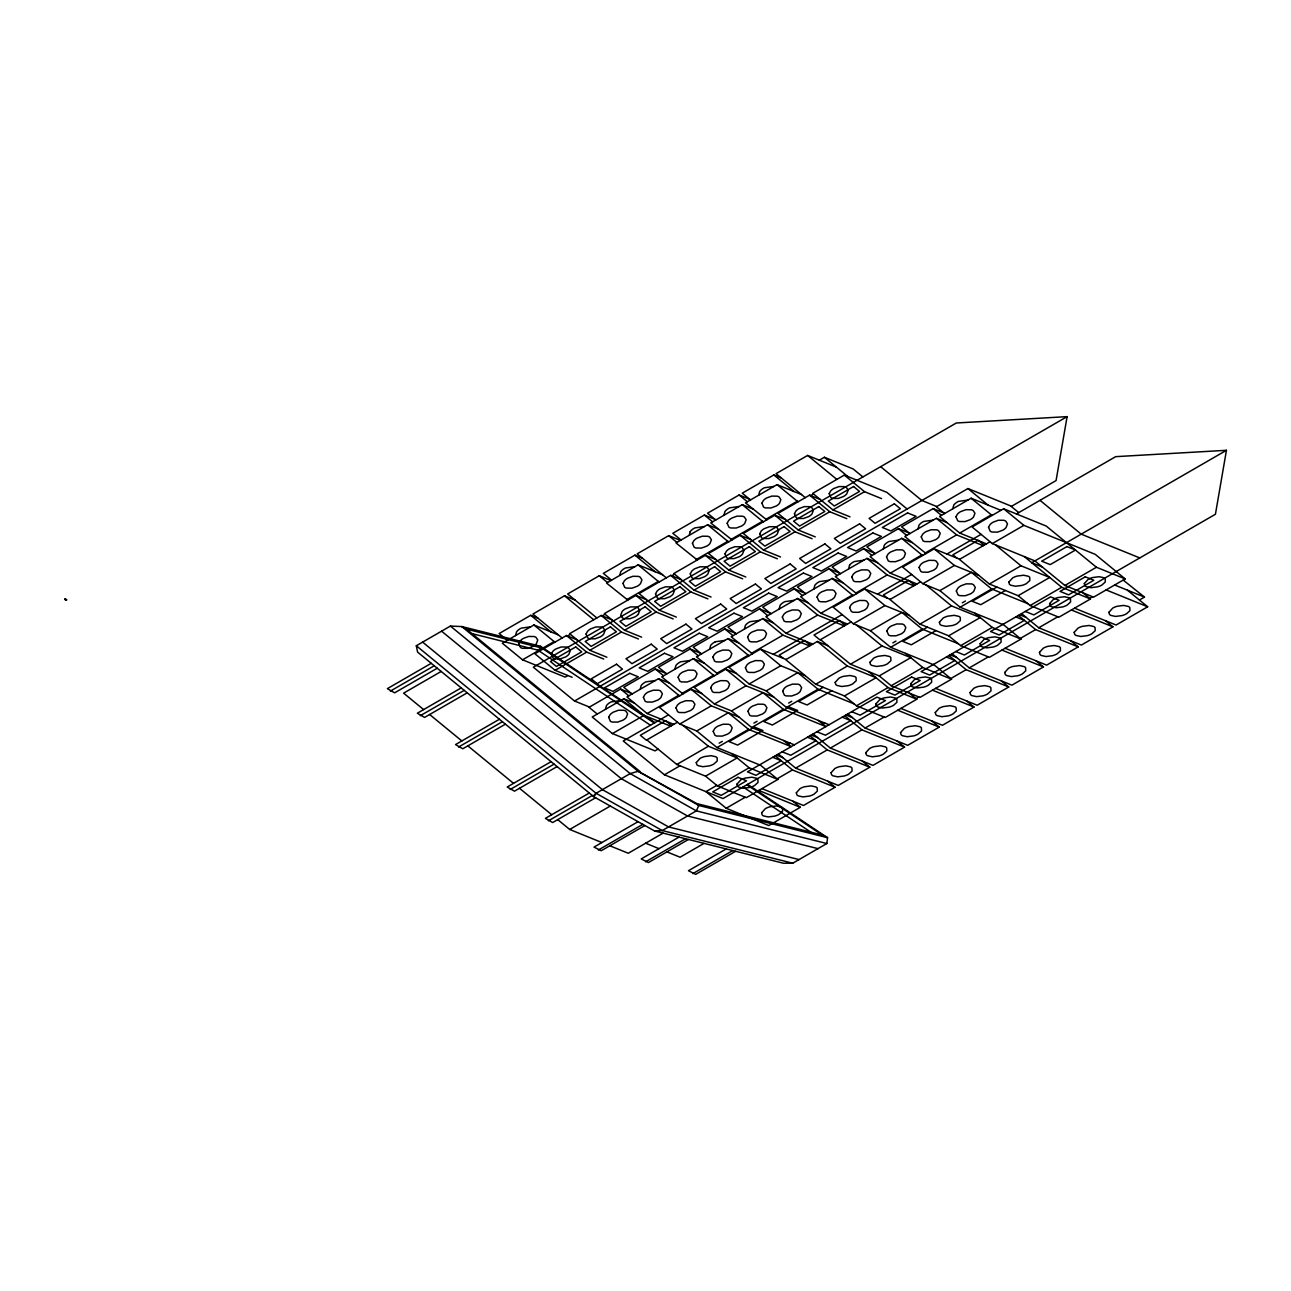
<?xml version="1.0" encoding="UTF-8"?>
<svg xmlns="http://www.w3.org/2000/svg" width="1291" height="1291" viewBox="0 0 1291 1291"><rect width="100%" height="100%" fill="white"/><g stroke="black" fill="none" stroke-linecap="round" stroke-linejoin="round"><path stroke-width="1.5" d="M654.989 722.621L540.477 646.258L461.775 626.555L450.414 626.07L416.315 645.758L417.574 652.084L593.925 796.821L654.602 831.001L783.363 863.211L792.755 863.211L826.853 843.523L827.563 837.698L747.586 784.363M589.454 707.065L574.543 701.013L533.344 667.205L956.308 422.996L1067.108 416.638L1056.07 480.591L1011.256 506.459M1016.437 513.947L1115.666 456.659L1226.45 450.301L1215.428 514.254L722.992 798.564L664.429 774.778L623.23 740.969L668.48 714.843M593.925 796.821L596.087 793.287L630.186 773.599L638.125 771.292L696.866 803.615L822.109 834.954L827.563 837.698L698.851 805.487L638.125 771.292L461.775 626.555L466.519 629.12L640.304 771.76M690.169 531.65L689.249 535.297M849.526 565.313L848.607 568.96M638.335 614.193L639.771 610.449L637.98 607.738A5.745 3.324 0 0 0 636.092 606.948L630.654 606.883L625.377 608.836A16.767 9.683 0 0 0 622.149 611.45L620.713 615.194L622.504 617.905A5.745 3.324 0 0 0 624.408 618.696L629.83 618.76L635.107 616.824A16.767 9.683 0 0 0 638.335 614.193M593.102 796.144L596.087 793.287L662.251 830.565L792.755 863.211M65.179 599.169L66.309 600.234M65.325 599.202L66.825 599.928L65.195 598.976M66.196 599.589L64.776 599.282M431.259 663.3L387.365 688.652L394.626 692.831L437.246 668.222M390.366 691.105L434.244 665.769M538.169 618.341L530.714 615.307L499.149 633.542L507.379 640.304M575.157 600.121L564.506 595.797L532.925 614.032L562.134 638.012M610.95 580.498L599.234 575.754L567.653 593.973L596.878 617.953M642.369 558.18L634.914 555.146L603.333 573.382L611.579 580.143M680.405 540.396L668.706 535.652L637.125 553.871L666.334 577.852M715.02 519.369L704.37 515.044L672.805 533.28L681.035 540.041M749.764 499.31L739.114 494.986L707.533 513.221L715.779 519.983M781.297 477.96L773.842 474.943L742.26 493.178L750.507 499.94M836.374 467.116L807.633 455.433L776.052 473.668L805.261 497.632M441.183 671.449L403.615 693.154L423.642 709.598M558.39 634.93L533.909 624.989L502.328 643.208L522.548 659.814L565.151 677.113L567.879 675.532M662.59 574.769L638.109 564.829L606.528 583.064L627.813 600.089M718.216 529.052L707.565 524.727L675.984 542.946L697.285 559.987M752.943 508.993L742.293 504.668L710.728 522.903L732.013 539.928M801.517 494.566L777.021 484.625L745.456 502.845L766.741 519.886M819.333 460.193L824.384 457.272L853.141 468.956L862.872 476.944M461.21 687.893L417.332 713.229L424.578 717.425L467.213 692.815M420.317 715.698L464.211 690.362M472.006 633.639L537.814 650.115L541.607 647.921L654.279 723.041M522.548 659.814L554.129 641.579L555.195 642.014M626.748 599.653L658.329 581.434L659.394 581.854M696.22 559.552L727.785 541.316L728.85 541.752M730.948 539.493L762.513 521.274L763.578 521.709M765.676 519.45L797.257 501.215L798.322 501.65M577.109 639.836L566.459 635.511L534.877 653.746L555.098 670.336L572.139 677.259M611.837 619.793L601.186 615.468L569.605 633.687L589.842 650.293L606.867 657.216M646.565 599.734L635.914 595.409L604.349 613.645L624.57 630.234L641.611 637.157M681.293 579.675L670.658 575.35L639.077 593.586L659.298 610.191L676.339 617.098M716.037 559.632L705.386 555.308L673.805 573.527L694.025 590.132L711.067 597.055M750.765 539.573L740.114 535.249L708.533 553.484L728.769 570.073L745.795 576.996M785.493 519.531L774.842 515.206L743.277 533.425L763.497 550.031L780.539 556.954M820.221 499.472L809.586 495.147L778.005 513.382L798.225 529.972L815.266 536.895M907.121 508.993L886.901 492.387L844.314 475.104L812.733 493.323L832.953 509.929L849.994 516.836M567.524 635.947L570.364 634.301M602.251 615.888L605.092 614.258M671.723 575.786L674.564 574.156M810.651 495.583L813.491 493.937M555.098 670.336L586.679 652.116L603.72 659.039M589.842 650.293L621.407 632.057L638.448 638.98M624.57 630.234L656.151 612.015L673.176 618.922M659.298 610.191L690.879 591.956L707.92 598.879M694.025 590.132L725.607 571.897L742.648 578.82M728.769 570.073L760.334 551.854L777.376 558.777M763.497 550.031L795.078 531.795L812.104 538.718M798.225 529.972L829.806 511.752L846.831 518.659M832.953 509.929L864.534 491.693L881.575 498.616M499.423 719.248L455.529 744.584L462.775 748.78L505.41 724.17M458.531 747.053L502.409 721.701M574.543 701.013L1067.108 416.638M631.251 693.396L620.6 689.071L589.035 707.307L597.265 714.068M665.978 673.353L655.328 669.028L623.763 687.248L631.993 694.009M700.706 653.294L690.072 648.97L658.491 667.205L666.737 673.967M735.45 633.252L724.8 628.927L693.219 647.146L701.465 653.908M770.178 613.193L759.528 608.868L727.963 627.103L736.193 633.865M804.906 593.134L794.255 588.809L762.691 607.044L770.921 613.806M839.634 573.091L829 568.766L797.418 586.985L805.665 593.747M874.378 553.032L863.727 548.707L832.146 566.943L840.393 573.704M909.106 532.989L898.455 528.665L866.89 546.884L875.12 553.645M943.834 512.93L933.183 508.606L901.618 526.841L909.848 533.603M1018.744 512.608L1010.514 505.846L967.927 488.547L936.346 506.782L944.592 513.544M634.43 703.079L623.795 698.754L592.214 716.989L612.434 733.578L655.037 750.878L658.087 749.119M669.174 683.02L658.523 678.695L626.942 696.93L647.178 713.536L673.789 724.348M703.902 662.977L693.251 658.652L661.686 676.887L682.971 693.913M738.63 642.918L727.979 638.593L696.414 656.829L717.699 673.854M773.357 622.875L762.723 618.55L731.142 636.77L752.427 653.811M808.101 602.816L797.451 598.491L765.87 616.727L786.106 633.316L812.717 644.128M842.829 582.774L832.179 578.449L800.614 596.668L820.834 613.273L847.445 624.086M877.557 562.715L866.907 558.39L835.342 576.625L856.627 593.65M912.285 542.656L901.651 538.331L870.069 556.566L890.29 573.172L916.917 583.968M947.029 522.613L936.378 518.288L904.797 536.507L926.083 553.549M1000.928 510.348L971.106 498.229L939.541 516.465L959.762 533.054L986.372 543.866M551.096 761.674L507.218 787.01L514.464 791.189L557.099 766.58M510.203 789.463L554.097 764.127M612.434 733.578L644.015 715.359L670.626 726.171M647.178 713.536L678.743 695.3L679.808 695.736M681.906 693.477L713.471 675.241L714.536 675.677M716.634 673.418L748.215 655.199L749.28 655.634M751.362 653.375L782.943 635.14L809.554 645.952M786.106 633.316L817.671 615.097L844.298 625.909M820.834 613.273L852.399 595.038L853.464 595.474M855.562 593.215L887.143 574.979L913.754 585.791M890.29 573.172L921.871 554.936L922.936 555.372M925.018 553.113L956.599 534.877L983.226 545.69M959.762 533.054L991.327 514.835L992.392 515.27M701.723 693.557L691.072 689.233L659.491 707.468L679.728 724.057L696.753 730.98L716.989 747.57L759.576 764.869M736.451 673.499L725.8 669.174L694.235 687.409L714.456 703.998L731.497 710.921L751.717 727.527L794.304 744.826M786.09 659.507L760.528 649.131L728.963 667.35L749.183 683.956L766.225 690.879L786.445 707.468L829.032 724.767M890.29 599.347L864.728 588.97L833.163 607.206L853.383 623.795L870.424 630.718L890.645 647.307L933.232 664.607M959.746 559.245L934.2 548.869L902.619 567.088L922.839 583.693L939.88 590.616L960.101 607.206L1002.687 624.505M1003.656 508.767L972.091 526.986L992.311 543.592L1034.898 560.891L1064.865 585.469L1093.606 597.152L1125.187 578.917L1095.22 554.339L1023.876 525.356L1003.656 508.767L1046.243 526.066L1096.43 567.249L1125.187 578.917M773.309 654.311L842.152 614.581M877.509 594.167L911.607 574.479M946.965 554.049L981.079 534.361M677.468 722.218L646.323 740.195L640.336 735.289L665.591 720.701L671.578 725.623M827.999 645.79L817.348 641.466L785.767 659.685L815.734 684.278L844.492 695.946L856.466 705.79L885.223 717.473L916.788 699.238L909.3 693.089M851.14 621.955L819.979 639.933L813.992 635.027L839.247 620.438L845.234 625.36M920.596 581.854L889.967 599.524L919.934 624.118L948.675 635.801L960.665 645.629L989.406 657.313L1020.987 639.077L1003.01 624.328M990.068 541.752L959.439 559.423L989.39 584.016L1018.147 595.7L1030.121 605.527L1058.878 617.211L1090.459 598.976L1082.955 592.827M679.728 724.057L711.293 705.822L738.985 717.07M714.456 703.998L746.02 685.779L773.712 697.027M749.183 683.956L780.765 665.72L805.245 675.677M853.383 623.795L884.948 605.576L909.445 615.517M922.839 583.693L954.42 565.458L978.901 575.415M992.311 543.592L1023.876 525.356M589.293 793.013L545.415 818.365L552.661 822.545L595.603 797.757M696.753 730.98L728.334 712.745L748.554 729.35L791.141 746.65L783.653 740.501M731.497 710.921L763.062 692.702L783.282 709.292L825.885 726.591L818.381 720.443M766.225 690.879L797.79 672.643L818.026 689.249L854.222 703.95M870.424 630.718L901.989 612.483L922.21 629.088L958.422 643.789M939.88 590.616L971.461 572.381L991.682 588.986L1027.878 603.688M548.401 820.818L592.295 795.482M676.807 764.482L708.388 746.263L737.129 757.93L705.564 776.165L676.807 764.482L646.839 739.904M815.734 684.278L847.316 666.043L876.056 677.727L844.492 695.946M850.462 664.22L882.043 646L910.784 657.668L879.219 675.903L850.462 664.22L820.511 639.642M919.934 624.118L951.499 605.899L980.256 617.566L948.675 635.801M989.39 584.016L1020.971 565.781L1049.712 577.464L1018.147 595.7M557.712 819.624L569.702 829.467L610.288 806.036M664.429 774.778L680.002 765.789M719.152 743.18L722.315 741.357M753.879 723.121L757.042 721.298M788.623 703.079L791.77 701.255M892.807 642.918L895.97 641.094M962.279 602.816L965.442 600.993M1226.45 450.301L1031.735 562.715L1042.386 567.039M716.989 747.57L748.554 729.35M751.717 727.527L783.282 709.292M786.445 707.468L818.026 689.249M890.645 647.307L922.21 629.088M960.101 607.206L991.682 588.986M823.19 687.312L798.564 701.529L807.085 704.983L831.711 690.766M927.39 627.152L902.764 641.369L911.268 644.822L935.91 630.605M996.846 587.05L972.22 601.267L980.74 604.721L1005.366 590.503M638.044 821.673L594.005 847.09L601.219 850.737L644.887 825.53M598.346 850.011L642.805 824.352M716.795 785.38L705.951 791.641L726.171 808.247L768.774 825.546L800.339 807.311L792.852 801.162M788.155 744.181L790.044 743.1M822.883 724.138L824.771 723.041M717.538 785.993L749.119 767.774L777.86 779.441L746.295 797.677L717.538 785.993L705.564 776.165M856.466 705.79L888.047 687.554L916.788 699.238M891.193 685.731L922.775 667.512L951.532 679.179L919.95 697.414L891.193 685.731L879.219 675.903M960.665 645.629L992.246 627.41L1020.987 639.077M1030.121 605.527L1061.702 587.292L1090.459 598.976M1064.865 585.469L1096.43 567.249M663.122 833.131L628.265 853.254L609.836 845.766M726.171 808.247L745.23 797.241M777.117 778.828L792.48 769.952L835.067 787.252L803.502 805.487L761.98 788.623M795.643 768.129L827.208 749.91L869.811 767.209L838.23 785.428L795.643 768.129L778.408 753.992M830.371 748.086L861.952 729.851L904.539 747.15L872.958 765.385L830.371 748.086L813.136 733.95M847.88 713.891L865.099 728.027L884.157 717.038M916.045 698.625L918.885 696.979M950.773 678.566L966.136 669.69L1008.739 686.99L977.158 705.225L935.636 688.361M952.064 653.73L969.299 667.883L988.341 656.877M1020.245 638.464L1035.608 629.588L1078.195 646.888L1046.63 665.123L1005.092 648.26M1021.536 613.628L1038.755 627.765L1057.813 616.775M1089.701 598.362L1092.541 596.716M679.001 837.101L641.224 858.918L648.437 862.549L688.442 839.457M645.565 861.823L685.553 838.747M704.047 843.362L680.067 857.208L666.931 851.882M1139.42 600.025L1144.472 597.104L1123.186 580.079M726.22 848.913L688.442 870.731L695.671 874.362L735.66 851.285M931.779 720.959L939.267 727.107L907.702 745.327L865.099 728.027M966.507 700.9L973.995 707.048L942.43 725.284L900.908 708.42M1035.979 660.798L1043.467 666.947L1011.886 685.166L969.299 667.883M1105.435 620.697L1112.923 626.845L1081.358 645.064L1038.755 627.765M1127.43 590.197L1147.667 606.786L1116.086 625.022L1074.564 608.158M692.783 873.652L732.772 850.559M715.392 641.74L724.832 640.417M654.602 831.001L662.251 830.565L696.349 810.877L698.802 805.471L696.785 803.567M967.943 500.053L958.519 501.376A15.928 9.198 0 0 0 956.841 502.296L955.824 503.006A16.589 9.57 0 0 0 953.71 505.152L952.79 508.799M773.874 486.449L764.433 487.756A16.493 9.521 0 0 0 759.657 491.548L758.721 495.195M933.215 520.112L923.791 521.419A16.493 9.521 0 0 0 918.998 525.211L918.062 528.858M739.146 506.492L729.705 507.815A16.493 9.521 0 0 0 724.913 511.607L723.977 515.238M898.488 540.154L889.047 541.478A16.493 9.521 0 0 0 884.27 545.27L883.334 548.917M704.402 526.55L694.978 527.874A16.493 9.521 0 0 0 690.185 531.65M863.76 560.213L854.319 561.537A16.493 9.521 0 0 0 849.526 565.313M829.032 580.272L819.591 581.579A16.493 9.521 0 0 0 814.799 585.372L813.863 589.019M634.946 566.652L625.506 567.975A16.493 9.521 0 0 0 620.729 571.752L619.793 575.399M794.288 600.315L784.863 601.638A16.493 9.521 0 0 0 780.071 605.431L779.135 609.062M759.56 620.374L750.119 621.681A16.493 9.521 0 0 0 745.343 625.473L744.407 629.12M530.746 626.813L521.322 628.12A16.493 9.521 0 0 0 516.529 631.912L515.593 635.559M690.104 660.476L680.664 661.799A16.493 9.521 0 0 0 675.871 665.575L674.935 669.222M655.36 680.518L645.936 681.842A16.493 9.521 0 0 0 641.143 685.634L640.207 689.281M620.632 700.577L611.192 701.901A16.493 9.521 0 0 0 606.415 705.693L605.479 709.324M466.519 629.12L541.607 647.921L540.477 646.258M826.853 843.523L696.349 810.877L630.186 773.599L450.414 626.07M818.01 848.639L687.506 815.977L621.342 778.715L441.57 631.17M799.064 859.58L668.56 826.918L602.397 789.64L422.625 642.111M1139.775 557.938L1081.213 534.151L1040.013 500.343M936.766 506.54L921.855 500.488L880.656 466.68M1114.666 585.001L1144.472 597.104M1106.129 589.922L1147.667 606.786M1071.401 609.981L1112.923 626.845M1025.328 611.45L1033.849 614.903L1059.104 600.315L1050.584 596.862L990.584 631.493L999.105 634.962L1024.376 620.374L1015.856 616.92M1019.648 614.726L1026.022 617.324M1001.945 650.083L1043.467 666.947M955.856 651.552L964.377 655.005L989.632 640.417L981.112 636.963L921.128 671.594L929.649 675.064L954.904 660.476L946.384 657.022M950.176 654.827L956.566 657.426M932.473 690.185L973.995 707.048M897.745 710.228L939.267 727.107M851.657 711.712L860.177 715.166L885.448 700.577L876.928 697.124L747.473 771.857L755.993 775.326L781.249 760.738L772.728 757.284M845.976 714.988L852.367 717.586M842.2 717.167L850.704 720.636L825.449 735.225L816.929 731.755M811.248 735.031L817.639 737.629M807.456 737.226L815.977 740.679L790.721 755.267L782.201 751.814M776.52 755.09L782.911 757.688M758.818 790.447L800.339 807.311M645.629 843.217L658.991 848.655M569.702 829.467L601.896 842.539M64.857 599.508L66.228 600.186M746.86 784.783L822.109 834.954M537.814 650.115L650.486 725.235M743.067 786.961L810.78 832.114M967.927 488.547L988.148 505.152M971.106 498.229L991.327 514.835M1024.247 556.566L1061.702 587.292M995.506 544.883L1020.971 565.781M984.162 545.141L978.175 540.235L952.919 554.807L956.905 558.099M933.183 508.606L941.429 515.367M936.378 518.288L956.599 534.877M1070.707 640.739L1078.195 646.888M1018.373 615.452L1035.608 629.588M824.384 457.272L847.864 476.54M844.314 475.104L864.534 491.693M934.2 548.869L954.42 565.458M898.455 528.665L906.702 535.426M807.633 455.433L836.842 479.413M901.651 538.331L921.871 554.936M975.012 613.257L992.246 627.41M926.034 584.984L951.499 605.899M809.586 495.147L829.806 511.752M914.706 585.259L908.719 580.337L883.447 594.925L887.45 598.201M773.842 474.943L794.062 491.532M863.727 548.707L871.958 555.469M777.021 484.625L797.257 501.215M866.907 558.39L887.143 574.979M1001.235 680.841L1008.739 686.99M948.917 655.554L966.136 669.69M774.842 515.206L795.078 531.795M864.728 588.97L884.948 605.576M739.114 494.986L747.344 501.763M829 568.766L837.23 575.528M742.293 504.668L762.513 521.274M832.179 578.449L852.399 595.038M933.554 664.429L951.532 679.179M905.556 653.375L922.775 667.512M856.578 625.102L882.043 646M740.114 535.249L760.334 551.854M704.37 515.044L712.616 521.806M794.255 588.809L802.502 595.571M707.565 524.727L727.785 541.316M797.451 598.491L817.671 615.097M868.569 671.578L888.047 687.554M817.348 641.466L847.316 666.043M705.386 555.308L725.607 571.897M810.506 645.403L804.519 640.497L779.264 655.07L783.25 658.345M759.528 608.868L767.774 615.629M668.706 535.652L676.936 542.414M762.723 618.55L782.943 635.14M897.051 741.002L904.539 747.15M844.717 715.714L861.952 729.851M670.658 575.35L690.879 591.956M760.528 649.131L780.765 665.72M634.914 555.146L655.134 571.752M724.8 628.927L733.03 635.688M638.109 564.829L658.329 581.434M727.979 638.593L748.215 655.199M862.307 761.061L869.811 767.209M809.99 735.773L827.208 749.91M635.914 595.409L656.151 612.015M725.8 669.174L746.02 685.779M690.072 648.97L698.302 655.731M599.234 575.754L607.48 582.515M693.251 658.652L713.471 675.241M827.579 781.103L835.067 787.252M775.262 755.816L792.48 769.952M601.186 615.468L621.407 632.057M691.072 689.233L711.293 705.822M655.328 669.028L663.574 675.79M564.506 595.797L593.715 619.777M658.523 678.695L678.743 695.3M759.883 764.692L777.86 779.441M731.884 753.637L749.119 767.774M682.923 725.348L708.388 746.263M566.459 635.511L586.679 652.116M530.714 615.307L550.934 631.912M620.6 689.071L628.846 695.833M533.909 624.989L554.129 641.579M623.795 698.754L644.015 715.359M416.315 645.758L596.087 793.287M429.629 714.504L461.839 740.937M467.842 745.859L513.528 783.363M519.515 788.285L551.725 814.718M709.679 649.163L710.599 645.532A16.493 9.521 0 0 1 715.392 641.74M696.269 762.578L696.785 764.579A5.745 3.324 0 0 0 698.173 765.676L702.853 766.709L709.34 765.886A16.767 9.683 0 0 0 713.891 764.014L717.247 760.964L717.15 757.833A5.745 3.324 0 0 0 715.763 756.736L711.083 755.703L704.596 756.542A16.767 9.683 0 0 0 700.045 758.398L696.269 762.578M737 784.089L737.516 786.09A5.745 3.324 0 0 0 738.904 787.187L743.584 788.22L750.087 787.397A16.767 9.683 0 0 0 754.622 785.525L757.995 782.475L757.882 779.344A5.745 3.324 0 0 0 756.494 778.247L751.814 777.214L745.327 778.053A16.767 9.683 0 0 0 740.776 779.909L737 784.089M761.609 812.814L762.126 814.831A5.745 3.324 0 0 0 763.514 815.912L768.193 816.945L774.681 816.122A16.767 9.683 0 0 0 779.231 814.266L782.588 811.216L782.491 808.085A5.745 3.324 0 0 0 781.103 806.988L776.424 805.955L769.936 806.778A16.767 9.683 0 0 0 765.385 808.634L761.609 812.814M796.337 792.755L796.854 794.772A5.745 3.324 0 0 0 798.241 795.869L802.921 796.902L809.425 796.079A16.767 9.683 0 0 0 813.959 794.207L817.332 791.157L817.219 788.026A5.745 3.324 0 0 0 815.831 786.929L811.151 785.896L804.664 786.719A16.767 9.683 0 0 0 800.113 788.591L796.337 792.755M835.196 682.358L835.713 684.375A5.745 3.324 0 0 0 837.101 685.473L841.78 686.505L848.268 685.682A16.767 9.683 0 0 0 852.818 683.81L856.175 680.76L856.078 677.63A5.745 3.324 0 0 0 854.69 676.532L850.011 675.5L843.523 676.323A16.767 9.683 0 0 0 838.972 678.195L835.196 682.358M831.081 772.712L831.598 774.713A5.745 3.324 0 0 0 832.969 775.81L837.665 776.843L844.153 776.02A16.767 9.683 0 0 0 848.687 774.164L852.06 771.098L851.947 767.967A5.745 3.324 0 0 0 850.575 766.886L845.879 765.837L839.392 766.676A16.767 9.683 0 0 0 834.857 768.532L831.081 772.712M869.924 662.315L870.441 664.316A5.745 3.324 0 0 0 871.828 665.414L876.508 666.446L883.012 665.623A16.767 9.683 0 0 0 887.546 663.768L890.919 660.702L890.806 657.571A5.745 3.324 0 0 0 889.434 656.474L884.738 655.441L878.251 656.28A16.767 9.683 0 0 0 873.7 658.136L869.924 662.315M865.809 752.653L866.326 754.67A5.745 3.324 0 0 0 867.713 755.768L872.393 756.8L878.881 755.961A16.767 9.683 0 0 0 883.431 754.105L886.788 751.055L886.691 747.925A5.745 3.324 0 0 0 885.303 746.827L880.623 745.795L874.12 746.618A16.767 9.683 0 0 0 869.585 748.49L865.809 752.653M875.927 703.869L876.444 705.887A5.745 3.324 0 0 0 877.832 706.984L882.511 708.017L889.015 707.194A16.767 9.683 0 0 0 893.55 705.322L896.922 702.272L896.809 699.141A5.745 3.324 0 0 0 895.421 698.044L890.742 697.011L884.254 697.834A16.767 9.683 0 0 0 879.704 699.706L875.927 703.869M900.537 732.61L901.053 734.611A5.745 3.324 0 0 0 902.441 735.709L907.121 736.741L913.608 735.918A16.767 9.683 0 0 0 918.159 734.046L921.516 730.996L921.419 727.866A5.745 3.324 0 0 0 920.031 726.768L915.351 725.736L908.864 726.575A16.767 9.683 0 0 0 904.313 728.431L900.537 732.61M910.671 683.827L911.188 685.828A5.745 3.324 0 0 0 912.559 686.925L917.255 687.958L923.743 687.135A16.767 9.683 0 0 0 928.277 685.279L931.65 682.213L931.537 679.082A5.745 3.324 0 0 0 930.165 678.001L925.469 676.952L918.982 677.791A16.767 9.683 0 0 0 914.448 679.647L910.671 683.827M939.396 622.214L939.913 624.215A5.745 3.324 0 0 0 941.3 625.312L945.98 626.345L952.468 625.522A16.767 9.683 0 0 0 957.018 623.65L960.375 620.6L960.278 617.469A5.745 3.324 0 0 0 958.89 616.372L954.21 615.339L947.723 616.178A16.767 9.683 0 0 0 943.172 618.034L939.396 622.214M935.265 712.551L935.781 714.568A5.745 3.324 0 0 0 937.169 715.65L941.849 716.699L948.352 715.86A16.767 9.683 0 0 0 952.887 714.004L956.26 710.954L956.147 707.823A5.745 3.324 0 0 0 954.759 706.726L950.079 705.693L943.592 706.516A16.767 9.683 0 0 0 939.041 708.372L935.265 712.551M970.009 692.509L970.525 694.51A5.745 3.324 0 0 0 971.897 695.607L976.593 696.64L983.08 695.817A16.767 9.683 0 0 0 987.615 693.945L990.988 690.895L990.875 687.764A5.745 3.324 0 0 0 989.503 686.667L984.807 685.634L978.32 686.457A16.767 9.683 0 0 0 973.785 688.329L970.009 692.509M980.127 643.725L980.644 645.726A5.745 3.324 0 0 0 982.031 646.823L986.711 647.856L993.199 647.033A16.767 9.683 0 0 0 997.749 645.161L1001.106 642.111L1001.009 638.98A5.745 3.324 0 0 0 999.621 637.883L994.941 636.85L988.454 637.689A16.767 9.683 0 0 0 983.903 639.545L980.127 643.725M1008.852 582.096L1009.368 584.113A5.745 3.324 0 0 0 1010.756 585.21L1015.436 586.243L1021.939 585.42A16.767 9.683 0 0 0 1026.474 583.548L1029.847 580.498L1029.734 577.367A5.745 3.324 0 0 0 1028.362 576.27L1023.666 575.237L1017.179 576.06A16.767 9.683 0 0 0 1012.628 577.932L1008.852 582.096M1004.737 672.45L1005.253 674.451A5.745 3.324 0 0 0 1006.641 675.548L1011.321 676.581L1017.808 675.758A16.767 9.683 0 0 0 1022.359 673.902L1025.716 670.852L1025.619 667.705A5.745 3.324 0 0 0 1024.231 666.624L1019.551 665.591L1013.048 666.414A16.767 9.683 0 0 0 1008.513 668.27L1004.737 672.45M1039.465 652.391L1039.981 654.408A5.745 3.324 0 0 0 1041.369 655.505L1046.049 656.538L1052.536 655.699A16.767 9.683 0 0 0 1057.087 653.843L1060.444 650.793L1060.347 647.662A5.745 3.324 0 0 0 1058.959 646.565L1054.279 645.532L1047.792 646.355A16.767 9.683 0 0 0 1043.241 648.227L1039.465 652.391M1049.599 603.623L1050.116 605.624A5.745 3.324 0 0 0 1051.487 606.722L1056.183 607.754L1062.671 606.931A16.767 9.683 0 0 0 1067.205 605.059L1070.578 602.009L1070.465 598.879A5.745 3.324 0 0 0 1069.093 597.781L1064.397 596.749L1057.91 597.572A16.767 9.683 0 0 0 1053.375 599.444L1049.599 603.623M1074.193 632.348L1074.709 634.349A5.745 3.324 0 0 0 1076.097 635.446L1080.777 636.479L1087.28 635.656A16.767 9.683 0 0 0 1091.815 633.784L1095.188 630.734L1095.075 627.604A5.745 3.324 0 0 0 1093.687 626.506L1089.007 625.473L1082.52 626.313A16.767 9.683 0 0 0 1077.969 628.168L1074.193 632.348M1084.327 583.564L1084.843 585.565A5.745 3.324 0 0 0 1086.231 586.663L1090.911 587.695L1097.398 586.872A16.767 9.683 0 0 0 1101.949 585.017L1105.306 581.967L1105.209 578.82A5.745 3.324 0 0 0 1103.821 577.739L1099.141 576.706L1092.638 577.529A16.767 9.683 0 0 0 1088.103 579.385L1084.327 583.564M1108.937 612.289L1109.453 614.306A5.745 3.324 0 0 0 1110.825 615.404L1115.521 616.436L1122.008 615.597A16.767 9.683 0 0 0 1126.543 613.741L1129.915 610.691L1129.803 607.561A5.745 3.324 0 0 0 1128.431 606.463L1123.735 605.431L1117.248 606.254A16.767 9.683 0 0 0 1112.713 608.126L1108.937 612.289M518.788 643.563L520.499 647.485A5.745 3.324 0 0 0 522.387 648.276L527.809 648.34L533.102 646.388A16.767 9.683 0 0 0 536.33 643.773L537.766 640.029L535.975 637.318A5.745 3.324 0 0 0 534.071 636.528L528.648 636.463L523.355 638.399A16.767 9.683 0 0 0 520.144 641.03L518.788 643.563M551.338 654.085L553.048 658.007A5.745 3.324 0 0 0 554.936 658.813L560.359 658.862L565.652 656.925A16.767 9.683 0 0 0 568.879 654.295L570.315 650.551L568.524 647.856A5.745 3.324 0 0 0 566.62 647.049L561.198 646.985L555.905 648.937A16.767 9.683 0 0 0 552.693 651.552L551.338 654.085M586.066 634.042L587.776 637.948A5.745 3.324 0 0 0 589.664 638.755L595.103 638.819L600.38 636.866A16.767 9.683 0 0 0 603.607 634.252L605.043 630.508L603.252 627.797A5.745 3.324 0 0 0 601.348 626.99L595.926 626.942L590.649 628.878A16.767 9.683 0 0 0 587.421 631.509L586.066 634.042M622.988 583.403L624.683 587.324A5.745 3.324 0 0 0 626.587 588.115L632.009 588.18L637.302 586.243A16.767 9.683 0 0 0 640.514 583.613L641.95 579.869L640.158 577.158A5.745 3.324 0 0 0 638.27 576.367L632.848 576.302L627.555 578.239A16.767 9.683 0 0 0 624.328 580.869L622.988 583.403M608.674 717.328L610.369 721.249A5.745 3.324 0 0 0 612.273 722.04L617.695 722.105L622.988 720.168A16.767 9.683 0 0 0 626.216 717.538L627.636 713.794L625.861 711.083A5.745 3.324 0 0 0 623.956 710.292L618.534 710.228L613.241 712.18A16.767 9.683 0 0 0 610.014 714.794L608.674 717.328M655.538 593.925L657.232 597.846A5.745 3.324 0 0 0 659.136 598.653L664.558 598.701L669.851 596.765A16.767 9.683 0 0 0 673.063 594.15L674.499 590.39L672.708 587.695A5.745 3.324 0 0 0 670.82 586.889L665.398 586.84L660.104 588.777A16.767 9.683 0 0 0 656.877 591.391L655.538 593.925M643.402 697.285L645.113 701.191A5.745 3.324 0 0 0 647.001 701.997L652.423 702.062L657.716 700.109A16.767 9.683 0 0 0 660.944 697.495L662.38 693.735L660.589 691.04A5.745 3.324 0 0 0 658.684 690.233L653.262 690.185L647.985 692.121A16.767 9.683 0 0 0 644.758 694.752L643.402 697.285M692.444 543.301L694.155 547.223A5.745 3.324 0 0 0 696.043 548.013L701.465 548.078L706.758 546.141A16.767 9.683 0 0 0 709.985 543.511L711.422 539.767L709.63 537.056A5.745 3.324 0 0 0 707.726 536.265L702.304 536.201L697.027 538.137A16.767 9.683 0 0 0 693.8 540.768L692.444 543.301M690.265 573.882L691.976 577.803A5.745 3.324 0 0 0 693.864 578.594L699.286 578.658L704.579 576.722A16.767 9.683 0 0 0 707.807 574.092L709.243 570.348L707.452 567.637A5.745 3.324 0 0 0 705.548 566.846L700.125 566.781L694.832 568.718A16.767 9.683 0 0 0 691.621 571.348L690.265 573.882M678.13 677.226L679.841 681.148A5.745 3.324 0 0 0 681.745 681.938L687.167 682.003L692.444 680.067A16.767 9.683 0 0 0 695.671 677.436L697.108 673.692L695.316 670.981A5.745 3.324 0 0 0 693.412 670.19L687.99 670.126L682.713 672.062A16.767 9.683 0 0 0 679.486 674.693L678.13 677.226M675.951 707.807L677.662 711.728A5.745 3.324 0 0 0 679.55 712.519L684.972 712.584L690.265 710.647A16.767 9.683 0 0 0 693.493 708.017L694.929 704.273L693.138 701.562A5.745 3.324 0 0 0 691.234 700.771L685.811 700.706L680.535 702.643A16.767 9.683 0 0 0 677.307 705.273L675.951 707.807M727.172 523.242L728.882 527.164A5.745 3.324 0 0 0 730.787 527.971L736.209 528.019L741.486 526.082A16.767 9.683 0 0 0 744.713 523.452L746.15 519.708L744.358 517.013A5.745 3.324 0 0 0 742.47 516.206L737.032 516.142L731.755 518.094A16.767 9.683 0 0 0 728.527 520.709L727.172 523.242M724.993 553.823L726.704 557.744A5.745 3.324 0 0 0 728.592 558.551L734.03 558.6L739.307 556.663A16.767 9.683 0 0 0 742.535 554.033L743.971 550.289L742.18 547.594A5.745 3.324 0 0 0 740.276 546.787L734.853 546.722L729.576 548.675A16.767 9.683 0 0 0 726.349 551.289L724.993 553.823M712.874 657.167L714.568 661.089A5.745 3.324 0 0 0 716.473 661.896L721.895 661.944L727.172 660.008A16.767 9.683 0 0 0 730.399 657.377L731.836 653.633L730.044 650.938A5.745 3.324 0 0 0 728.156 650.131L722.734 650.067L717.441 652.02A16.767 9.683 0 0 0 714.213 654.634L712.874 657.167M710.679 687.748L712.39 691.669A5.745 3.324 0 0 0 714.294 692.476L719.716 692.525L724.993 690.588A16.767 9.683 0 0 0 728.221 687.958L729.657 684.214L727.866 681.519A5.745 3.324 0 0 0 725.962 680.712L720.539 680.647L715.262 682.6A16.767 9.683 0 0 0 712.035 685.214L710.679 687.748M713.213 731.319L714.924 735.241A5.745 3.324 0 0 0 716.812 736.048L722.234 736.096L727.527 734.159A16.767 9.683 0 0 0 730.754 731.529L732.191 727.785L730.399 725.09A5.745 3.324 0 0 0 728.495 724.283L723.073 724.219L717.796 726.171A16.767 9.683 0 0 0 714.568 728.786L713.213 731.319M761.916 503.2L763.61 507.121A5.745 3.324 0 0 0 765.515 507.912L770.937 507.976L776.23 506.024A16.767 9.683 0 0 0 779.441 503.409L780.877 499.665L779.086 496.954A5.745 3.324 0 0 0 777.198 496.164L771.776 496.099L766.483 498.036A16.767 9.683 0 0 0 763.255 500.666L761.916 503.2M759.737 533.78L761.432 537.702A5.745 3.324 0 0 0 763.336 538.492L768.758 538.557L774.035 536.604A16.767 9.683 0 0 0 777.263 533.99L778.699 530.246L776.908 527.535A5.745 3.324 0 0 0 775.02 526.744L769.581 526.68L764.304 528.616A16.767 9.683 0 0 0 761.077 531.246L759.737 533.78M747.602 637.125L749.296 641.046A5.745 3.324 0 0 0 751.201 641.837L756.623 641.901L761.916 639.949A16.767 9.683 0 0 0 765.143 637.334L766.564 633.591L764.788 630.879A5.745 3.324 0 0 0 762.884 630.089L757.462 630.024L752.169 631.961A16.767 9.683 0 0 0 748.941 634.591L747.602 637.125M745.423 667.705L747.118 671.627A5.745 3.324 0 0 0 749.022 672.417L754.444 672.482L759.721 670.529A16.767 9.683 0 0 0 762.949 667.915L764.385 664.171L762.594 661.46A5.745 3.324 0 0 0 760.706 660.669L755.283 660.605L749.99 662.541A16.767 9.683 0 0 0 746.763 665.172L745.423 667.705M747.941 711.276L749.651 715.182A5.745 3.324 0 0 0 751.556 715.989L756.978 716.053L762.255 714.101A16.767 9.683 0 0 0 765.482 711.486L766.919 707.742L765.127 705.031A5.745 3.324 0 0 0 763.223 704.224L757.801 704.176L752.524 706.112A16.767 9.683 0 0 0 749.296 708.743L747.941 711.276M794.465 513.721L796.16 517.643A5.745 3.324 0 0 0 798.064 518.433L803.486 518.498L808.779 516.561A16.767 9.683 0 0 0 811.991 513.931L813.427 510.187L811.636 507.476A5.745 3.324 0 0 0 809.747 506.685L804.325 506.621L799.032 508.573A16.767 9.683 0 0 0 795.805 511.188L794.465 513.721M782.33 617.066L784.04 620.987A5.745 3.324 0 0 0 785.929 621.778L791.351 621.842L796.644 619.906A16.767 9.683 0 0 0 799.871 617.276L801.308 613.532L799.516 610.821A5.745 3.324 0 0 0 797.612 610.03L792.19 609.965L786.913 611.918A16.767 9.683 0 0 0 783.685 614.532L782.33 617.066M782.685 691.218L784.379 695.139A5.745 3.324 0 0 0 786.284 695.93L791.706 695.994L796.983 694.058A16.767 9.683 0 0 0 800.21 691.427L801.646 687.683L799.855 684.972A5.745 3.324 0 0 0 797.967 684.182L792.545 684.117L787.252 686.07A16.767 9.683 0 0 0 784.024 688.684L782.685 691.218M829.193 493.678L830.904 497.584A5.745 3.324 0 0 0 832.792 498.391L838.214 498.455L843.507 496.502A16.767 9.683 0 0 0 846.735 493.888L848.171 490.128L846.38 487.433A5.745 3.324 0 0 0 844.475 486.626L839.053 486.578L833.76 488.514A16.767 9.683 0 0 0 830.549 491.145L829.193 493.678M817.058 597.023L818.768 600.928A5.745 3.324 0 0 0 820.673 601.735L826.095 601.8L831.372 599.847A16.767 9.683 0 0 0 834.599 597.233L836.035 593.473L834.244 590.778A5.745 3.324 0 0 0 832.34 589.971L826.918 589.922L821.641 591.859A16.767 9.683 0 0 0 818.413 594.489L817.058 597.023M851.802 576.964L853.496 580.885A5.745 3.324 0 0 0 855.4 581.676L860.823 581.741L866.1 579.804A16.767 9.683 0 0 0 869.327 577.174L870.763 573.43L868.972 570.719A5.745 3.324 0 0 0 867.084 569.928L861.662 569.864L856.369 571.8A16.767 9.683 0 0 0 853.141 574.43L851.802 576.964M849.607 607.545L851.318 611.466A5.745 3.324 0 0 0 853.222 612.257L858.644 612.321L863.921 610.385A16.767 9.683 0 0 0 867.149 607.754L868.585 604.01L866.794 601.299A5.745 3.324 0 0 0 864.889 600.509L859.467 600.444L854.19 602.381A16.767 9.683 0 0 0 850.963 605.011L849.607 607.545M886.53 556.905L888.224 560.827A5.745 3.324 0 0 0 890.128 561.633L895.551 561.682L900.844 559.745A16.767 9.683 0 0 0 904.071 557.115L905.491 553.371L903.7 550.676A5.745 3.324 0 0 0 901.812 549.869L896.39 549.805L891.097 551.757A16.767 9.683 0 0 0 887.869 554.372L886.53 556.905M886.869 631.057L888.579 634.978A5.745 3.324 0 0 0 890.467 635.785L895.906 635.834L901.183 633.897A16.767 9.683 0 0 0 904.41 631.267L905.846 627.523L904.055 624.828A5.745 3.324 0 0 0 902.151 624.021L896.729 623.956L891.452 625.909A16.767 9.683 0 0 0 888.224 628.523L886.869 631.057M921.258 536.862L922.968 540.784A5.745 3.324 0 0 0 924.856 541.575L930.278 541.639L935.572 539.686A16.767 9.683 0 0 0 938.799 537.072L940.235 533.328L938.444 530.617A5.745 3.324 0 0 0 936.54 529.826L931.118 529.762L925.825 531.698A16.767 9.683 0 0 0 922.613 534.329L921.258 536.862M919.079 567.443L920.773 571.364A5.745 3.324 0 0 0 922.678 572.155L928.1 572.22L933.393 570.283A16.767 9.683 0 0 0 936.62 567.653L938.041 563.909L936.265 561.198A5.745 3.324 0 0 0 934.361 560.407L928.939 560.342L923.646 562.279A16.767 9.683 0 0 0 920.418 564.909L919.079 567.443M955.986 516.803L957.696 520.725A5.745 3.324 0 0 0 959.584 521.532L965.023 521.58L970.299 519.644A16.767 9.683 0 0 0 973.527 517.013L974.963 513.269L973.172 510.574A5.745 3.324 0 0 0 971.268 509.767L965.846 509.703L960.569 511.656A16.767 9.683 0 0 0 957.341 514.27L955.986 516.803M956.341 590.955L958.035 594.877A5.745 3.324 0 0 0 959.939 595.667L965.361 595.732L970.654 593.795A16.767 9.683 0 0 0 973.866 591.165L975.302 587.421L973.511 584.71A5.745 3.324 0 0 0 971.623 583.919L966.201 583.855L960.907 585.807A16.767 9.683 0 0 0 957.68 588.422L956.341 590.955M988.535 527.341L990.245 531.246A5.745 3.324 0 0 0 992.15 532.053L997.572 532.118L1002.849 530.165A16.767 9.683 0 0 0 1006.076 527.551L1007.513 523.807L1005.721 521.096A5.745 3.324 0 0 0 1003.817 520.289L998.395 520.241L993.118 522.177A16.767 9.683 0 0 0 989.89 524.808L988.535 527.341M575.705 646.936L550.45 661.508L556.437 666.43L581.692 651.842L575.705 646.936M610.433 626.877L585.178 641.466L591.165 646.371L616.42 631.799L610.433 626.877M645.161 606.818L619.906 621.407L625.893 626.329L651.164 611.74L645.161 606.818M679.905 586.776L654.634 601.364L660.637 606.27L685.892 591.698L679.905 586.776M714.633 566.717L689.378 581.305L695.365 586.227L720.62 571.639L714.633 566.717M749.361 546.674L724.106 561.246L730.093 566.168L755.348 551.58L749.361 546.674M784.089 526.615L758.834 541.203L764.821 546.125L790.092 531.537L784.089 526.615M818.833 506.572L793.562 521.144L799.565 526.066L824.82 511.478L818.833 506.572M853.561 486.513L828.306 501.102L834.293 506.007L859.548 491.435L853.561 486.513M616.501 664.22L591.23 678.808L597.233 683.73L622.488 669.141L616.501 664.22M651.229 644.177L625.974 658.749L631.961 663.671L657.216 649.083L651.229 644.177M685.957 624.118L660.702 638.706L666.689 643.612L691.944 629.04L685.957 624.118M720.685 604.059L695.429 618.647L701.416 623.569L726.688 608.981L720.685 604.059M755.429 584.016L730.157 598.588L736.16 603.51L761.416 588.922L755.429 584.016M790.157 563.957L764.885 578.546L770.888 583.467L796.144 568.879L790.157 563.957M824.884 543.914L799.629 558.487L805.616 563.409L830.871 548.82L824.884 543.914M859.612 523.856L834.357 538.444L840.344 543.35L865.615 528.777L859.612 523.856M894.34 503.797L869.085 518.385L875.088 523.307L900.343 508.719L894.34 503.797M629.734 673.321L604.478 687.909L612.999 691.363L638.254 676.791L629.734 673.321M664.478 653.278L639.206 667.867L647.727 671.32L672.998 656.732L664.478 653.278M699.206 633.219L673.95 647.808L682.471 651.261L707.726 636.689L699.206 633.219M733.933 613.177L708.678 627.749L717.199 631.218L742.454 616.63L733.933 613.177M768.661 593.118L743.406 607.706L751.927 611.159L777.182 596.571L768.661 593.118M803.405 573.059L778.134 587.647L786.655 591.117L811.926 576.528L803.405 573.059M838.133 553.016L812.878 567.604L821.399 571.058L846.654 556.469L838.133 553.016M872.861 532.957L847.606 547.545L856.127 550.999L881.382 536.427L872.861 532.957M907.589 512.914L882.334 527.486L890.855 530.956L916.11 516.368L907.589 512.914M754.364 727.043L729.092 741.631L737.613 745.085L762.868 730.496L754.364 727.043M789.091 707L763.836 721.572L772.341 725.042L797.612 710.453L789.091 707M1066.947 546.577L1041.692 561.165L1050.196 564.619L1075.468 550.031L1066.947 546.577M738 777.327L712.745 791.916L721.249 795.369L746.521 780.797L738 777.327M911.656 677.065L886.401 691.653L894.921 695.107L920.176 680.535L911.656 677.065M1085.311 576.803L1060.056 591.391L1068.577 594.844L1093.832 580.272L1085.311 576.803"/></g></svg>
